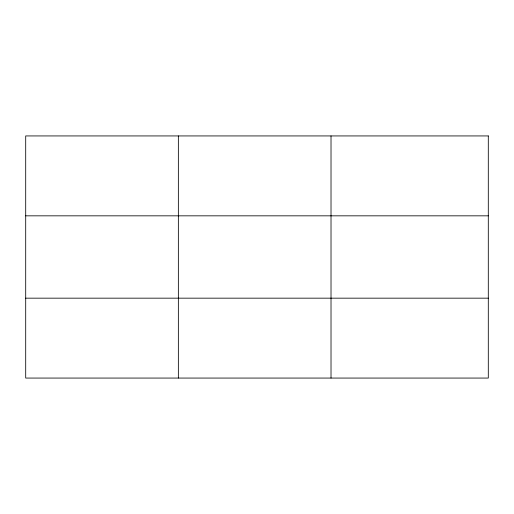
<?xml version="1.0" encoding="UTF-8"?>
<svg xmlns="http://www.w3.org/2000/svg" width="514" height="514" viewBox="0 0 514 514"><rect width="100%" height="100%" fill="white"/><g stroke="black" fill="none" stroke-linecap="round" stroke-linejoin="round"><path stroke-width="0.77" d="M178.358 135.934L178.358 378.066M331.016 135.934L331.016 378.066M25.7 215.835L488.3 215.835M25.7 298.165L488.3 298.165M488.3 135.934L488.3 378.066L25.7 378.066L25.7 135.934L488.3 135.934"/></g></svg>
